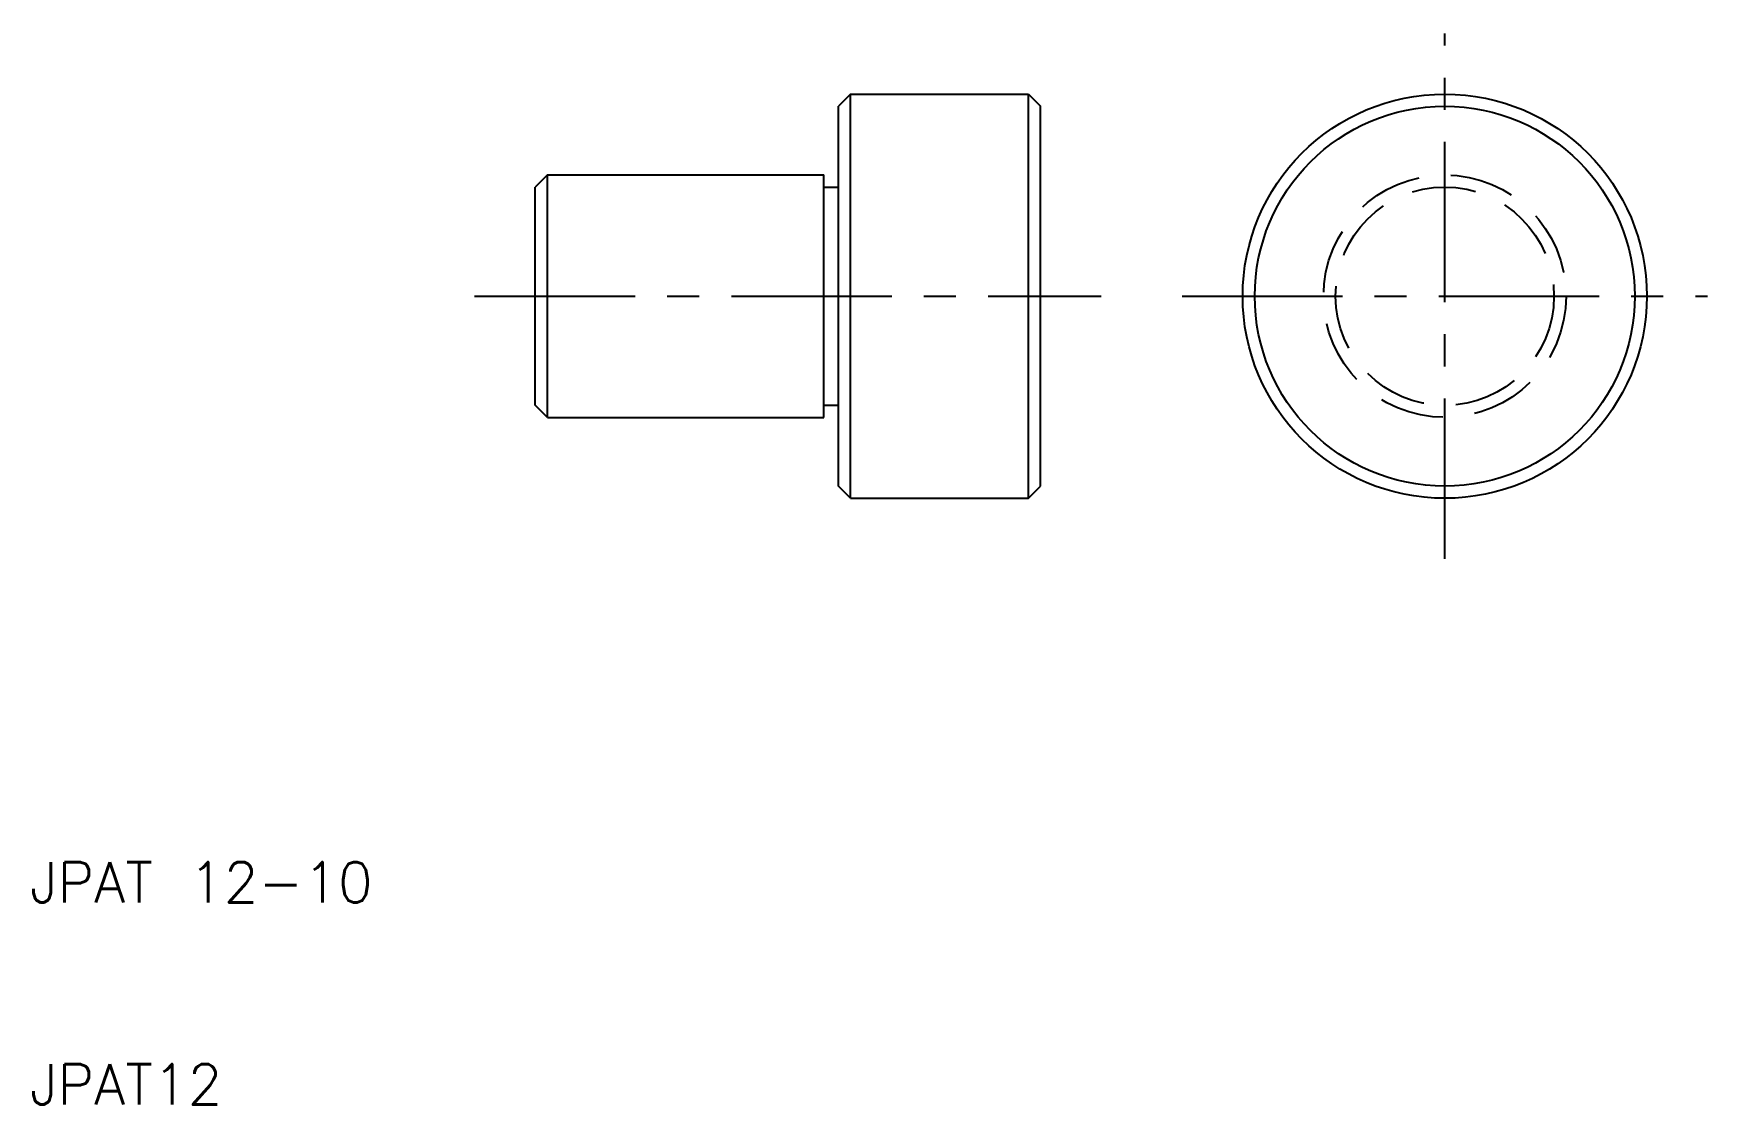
# Model space of a CAD drawing. Extents: x 10.2 to 93, y 10 to 63.
import ezdxf

# ---------------------------------------------------------------- set-up
doc = ezdxf.new("R2010")
doc.units = 0
doc.header["$LTSCALE"] = 0.25
doc.linetypes.add('CENTER', pattern=[50.8, 31.75, -6.35, 6.35, -6.35])
doc.linetypes.add('DASHED', pattern=[19.05, 12.7, -6.35])
doc.layers.get('0').update_dxf_attribs({"linetype": 'CONTINUOUS'})
doc.layers.add('CENTER', color=1, linetype='CENTER')
doc.styles.get("Standard").update_dxf_attribs({"font": 'txt.shx', "bigfont": 'extfont.shx'})

msp = doc.modelspace()

# ---------------------------------------------------------------- linework, layer by layer
for p, q in [((50.6, 60), (50, 59.4)), ((50.6, 40), (50.6, 60)), ((50.6, 60), (59.4, 60)), ((59.4, 40), (59.4, 60)), ((59.4, 60), (60, 59.4)), ((50, 55.4), (50, 59.4)), ((60, 40.6), (60, 59.4)), ((35.6, 56), (35, 55.4)), ((35.6, 44), (35.6, 56)), ((35.6, 56), (49.28, 56)), ((49.28, 55.4), (49.28, 56)), ((35, 44.6), (35, 55.4)), ((49.28, 44.6), (49.28, 55.4)), ((49.28, 55.4), (50, 55.4)), ((50, 44.6), (50, 55.4)), ((35.6, 44), (35, 44.6)), ((35.6, 44), (49.28, 44)), ((49.28, 44), (49.28, 44.6)), ((49.28, 44.6), (50, 44.6)), ((50, 40.6), (50, 44.6)), ((50.6, 40), (50, 40.6)), ((59.4, 40), (60, 40.6)), ((50.6, 40), (59.4, 40))]:
    msp.add_line(p, q)
for radius in [10, 9.4]:
    msp.add_circle((80, 50), radius)
at = {"color": 3, "linetype": 'DASHED'}
for radius in [6, 5.4]:
    msp.add_circle((80, 50), radius, dxfattribs=at)
at = {"layer": 'CENTER', "color": 1, "linetype": 'CENTER'}
for p, q in [((80, 37), (80, 63)), ((32, 50), (63, 50)), ((67, 50), (93, 50))]:
    msp.add_line(p, q, dxfattribs=at)

# ---------------------------------------------------------------- texts
for s, p in [('JPAT 12-10', (10, 20)), ('JPAT12', (10, 10))]:
    msp.add_text(s, height=2).set_placement(p)

doc.saveas('drawing.dxf')
